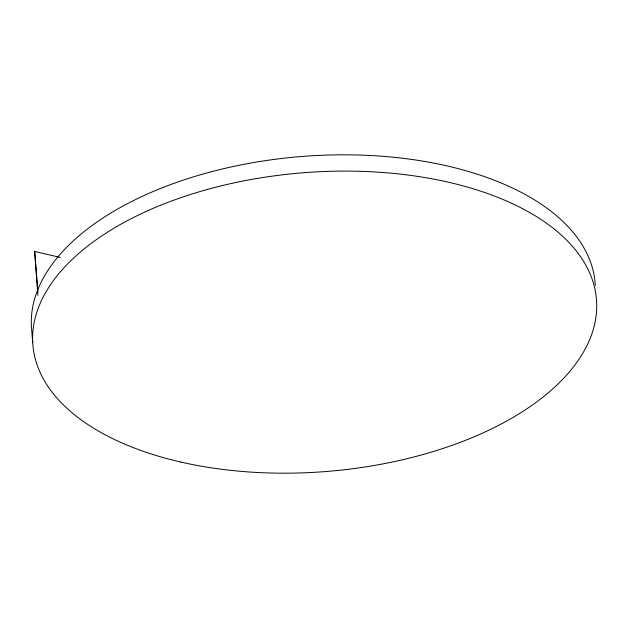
<?xml version="1.0" encoding="UTF-8"?>
<svg xmlns="http://www.w3.org/2000/svg" width="628" height="628" viewBox="0 0 628 628"><rect width="100%" height="100%" fill="white"/><g stroke="black" fill="none" stroke-linecap="round" stroke-linejoin="round"><path stroke-width="0.94" d="M37.868 295.419L34.673 251.451L60.421 257.464M34.673 251.451L37.97 292.42M32.711 342.723L31.4 326.45A282.718 149.817 -4.6 0 1 305.263 156.223A282.718 149.817 -4.6 0 1 595.289 285.277M180.676 462.02A282.718 149.817 -4.6 0 0 596.6 301.55A282.718 149.817 -4.6 0 0 166.687 202.844A282.718 149.817 -4.6 0 0 180.676 462.02"/></g></svg>
